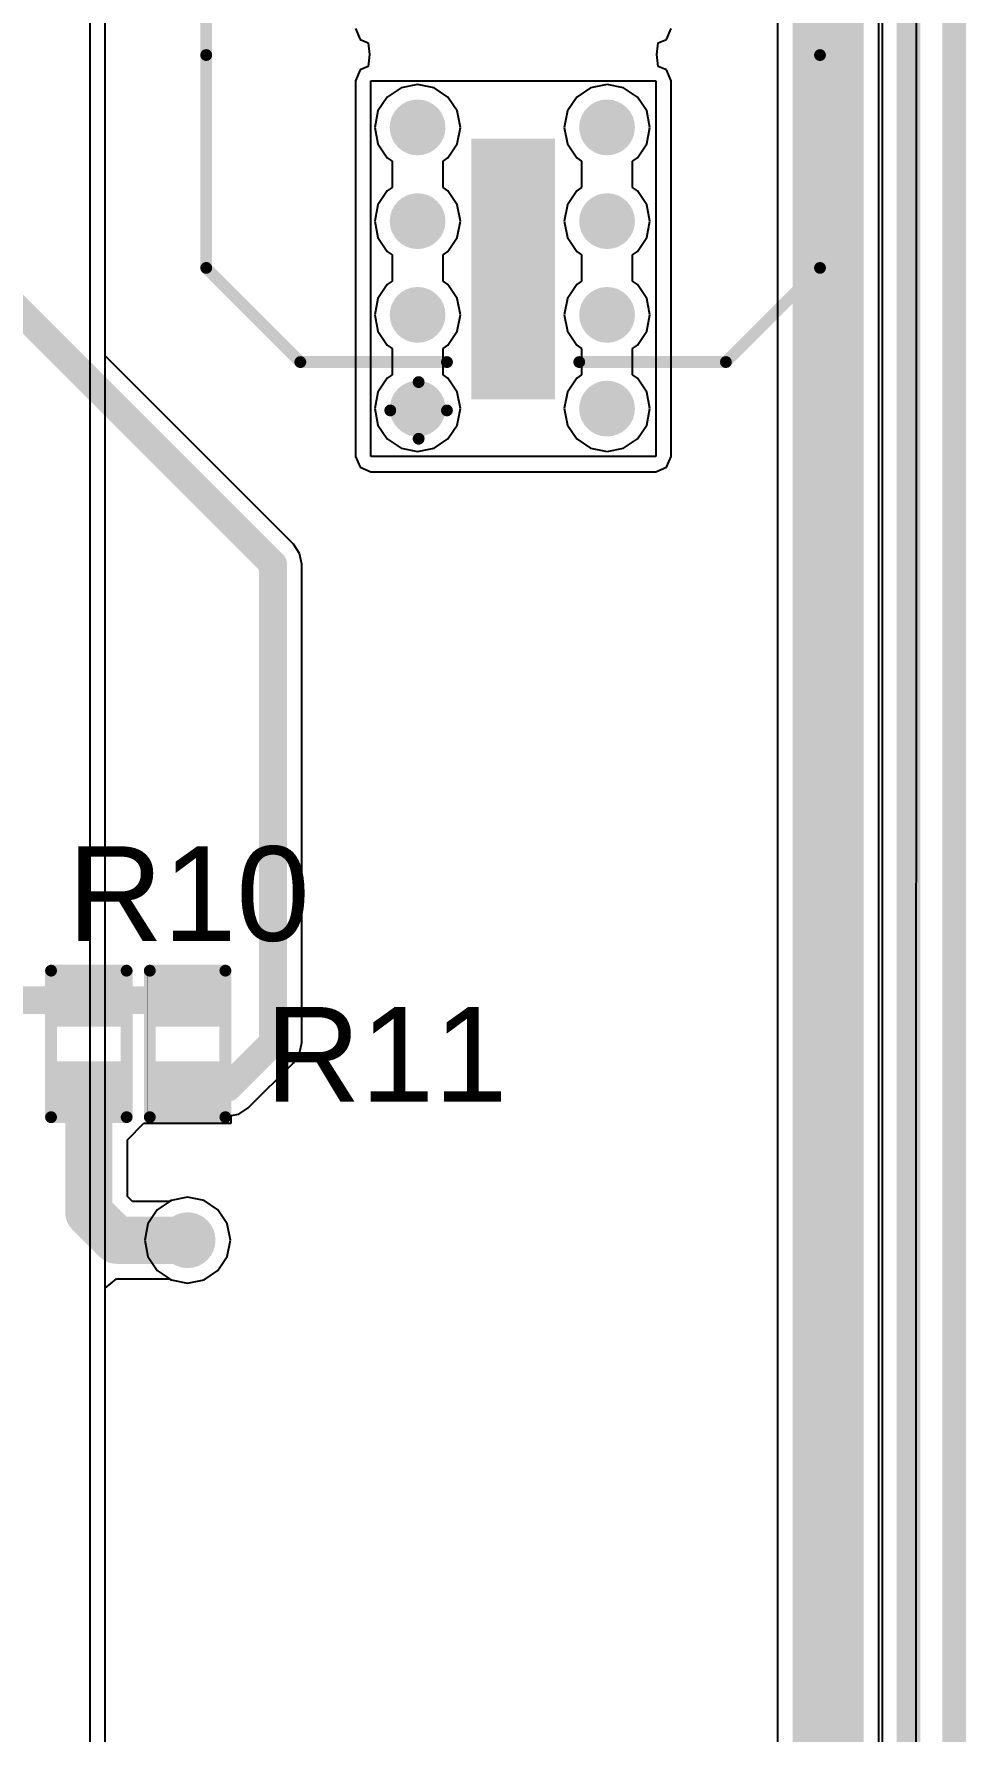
# Model space of a CAD drawing. Header units: millimetres. Extents: x -0.52 to 3.79, y -0.54 to 3.26.
# Drawn here: x 3.4 to 3.794, y 0.079 to 0.797 of the extents above; entities that cross this region are included whole.
import ezdxf

# ---------------------------------------------------------------- set-up
doc = ezdxf.new("R2010")
doc.units = ezdxf.units.MM
doc.header["$MEASUREMENT"] = 0
for name, color, linetype in [('BottomLayer', 5, 'Continuous'), ('BottomSolder', 6, 'Continuous'), ('Mechanical2', 216, 'Continuous'), ('TopLayer', 1, 'Continuous'), ('TopOverlay', 2, 'Continuous'), ('TopPaste', 8, 'Continuous'), ('TopSolder', 216, 'Continuous'), ('ViaHoleLayer', 16, 'Continuous')]:
    doc.layers.add(name, color=color, linetype=linetype)
doc.styles.add('Arial', font='', dxfattribs={"height": 0.2})
doc.styles.get('Arial').set_extended_font_data('Arial')

# ---------------------------------------------------------------- blocks, each defined once
blk = doc.blocks.new('R___0402_21')
at = {"layer": 'TopLayer'}
for points in [[(-0.0275, -0.0125), (-0.0275, 0.0125), (-0.0095, 0.0125), (-0.0095, -0.0125)], [(0.0095, -0.0125), (0.0095, 0.0125), (0.0275, 0.0125), (0.0275, -0.0125)]]:
    blk.add_hatch(color=1, dxfattribs=at).paths.add_polyline_path(points)
at = {"layer": 'TopPaste'}
for points in [[(-0.0275, -0.0125), (-0.0275, 0.0125), (-0.0095, 0.0125), (-0.0095, -0.0125)], [(0.0095, -0.0125), (0.0095, 0.0125), (0.0275, 0.0125), (0.0275, -0.0125)]]:
    blk.add_hatch(color=8, dxfattribs=at).paths.add_polyline_path(points)
at = {"layer": 'TopSolder'}
for points in [[(-0.02967, -0.01467), (-0.02967, 0.01467), (-0.00733, 0.01467), (-0.00733, -0.01467)], [(0.00733, -0.01467), (0.00733, 0.01467), (0.02967, 0.01467), (0.02967, -0.01467)]]:
    blk.add_hatch(color=216, dxfattribs=at).paths.add_polyline_path(points)
at = {"layer": 'TopOverlay'}
for points, const_width in [([(0.031, 0.016), (-0.031, 0.016)], 0.005), ([(-0.031, -0.016), (-0.031, 0.016)], 0.005), ([(0.031, -0.016), (0.031, 0.016)], 0.005), ([(0.031, -0.016), (-0.031, -0.016)], 0.005), ([(0.032, -0.017), (-0.032, -0.017)], 0.000127)]:
    blk.add_lwpolyline(points, dxfattribs=dict(at, const_width=const_width))
for points, const_width in [([(-0.03225, 0.016, 1), (-0.02975, 0.016, 1)], 0.0025), ([(-0.03225, 0.016, 1), (-0.02975, 0.016, 1)], 0.0025), ([(0.02975, 0.016, 1), (0.03225, 0.016, 1)], 0.0025), ([(0.02975, 0.016, 1), (0.03225, 0.016, 1)], 0.0025), ([(-0.03225, -0.016, 1), (-0.02975, -0.016, 1)], 0.0025), ([(-0.03225, -0.016, 1), (-0.02975, -0.016, 1)], 0.0025), ([(0.02975, -0.016, 1), (0.03225, -0.016, 1)], 0.0025), ([(0.02975, -0.016, 1), (0.03225, -0.016, 1)], 0.0025), ([(-0.03203, -0.017, 1), (-0.03197, -0.017, 1)], 0.0000635), ([(0.03197, -0.017, 1), (0.03203, -0.017, 1)], 0.0000635)]:
    blk.add_lwpolyline(points, format="xyb", close=True, dxfattribs=dict(at, const_width=const_width))
blk = doc.blocks.new('UCD1A101MCL1GS_35')
at = {"layer": 'TopLayer'}
for points in [[(-0.14567, 0.01772), (-0.03543, 0.01772), (-0.03543, -0.01772), (-0.14567, -0.01772)], [(0.03543, 0.01772), (0.14567, 0.01772), (0.14567, -0.01772), (0.03543, -0.01772)]]:
    blk.add_hatch(color=1, dxfattribs=at).paths.add_polyline_path(points)
at = {"layer": 'TopPaste'}
for points in [[(-0.14567, 0.01772), (-0.03543, 0.01772), (-0.03543, -0.01772), (-0.14567, -0.01772)], [(0.03543, 0.01772), (0.14567, 0.01772), (0.14567, -0.01772), (0.03543, -0.01772)]]:
    blk.add_hatch(color=8, dxfattribs=at).paths.add_polyline_path(points)
at = {"layer": 'TopSolder'}
for points in [[(-0.14567, 0.01772), (-0.03543, 0.01772), (-0.03543, -0.01772), (-0.14567, -0.01772)], [(0.03543, 0.01772), (0.14567, 0.01772), (0.14567, -0.01772), (0.03543, -0.01772)]]:
    blk.add_hatch(color=216, dxfattribs=at).paths.add_polyline_path(points)
at = {"layer": 'TopOverlay', "const_width": 0.005}
for points in [[(-0.09008, 0.12992), (-0.12992, 0.09008)], [(-0.09008, 0.12992), (0, 0.12992)], [(0, 0.12992), (0.12992, 0.12992)], [(0.12992, 0.12992), (0.12992, 0.028)], [(-0.12992, 0.09008), (-0.12992, 0.028)], [(-0.15039, 0.052), (-0.15039, 0.028)], [(-0.16239, 0.04), (-0.13839, 0.04)], [(-0.12992, -0.028), (-0.12992, -0.09008)], [(0.12992, -0.028), (0.12992, -0.12992)], [(-0.12992, -0.09008), (-0.09008, -0.12992)], [(-0.09008, -0.12992), (0, -0.12992)], [(0, -0.12992), (0.12992, -0.12992)]]:
    blk.add_lwpolyline(points, dxfattribs=at)
at = {"layer": 'TopOverlay', "const_width": 0.0025}
for points in [[(-0.09133, 0.12992, 1), (-0.08883, 0.12992, 1)], [(-0.09133, 0.12992, 1), (-0.08883, 0.12992, 1)], [(-0.00125, 0.12992, 1), (0.00125, 0.12992, 1)], [(-0.00125, 0.12992, 1), (0.00125, 0.12992, 1)], [(0.12867, 0.12992, 1), (0.13117, 0.12992, 1)], [(0.12867, 0.12992, 1), (0.13117, 0.12992, 1)], [(-0.13117, 0.09008, 1), (-0.12867, 0.09008, 1)], [(-0.13117, 0.09008, 1), (-0.12867, 0.09008, 1)], [(-0.15164, 0.052, 1), (-0.14914, 0.052, 1)], [(-0.16364, 0.04, 1), (-0.16114, 0.04, 1)], [(-0.13964, 0.04, 1), (-0.13714, 0.04, 1)], [(-0.15164, 0.028, 1), (-0.14914, 0.028, 1)], [(-0.13117, 0.028, 1), (-0.12867, 0.028, 1)], [(0.12867, 0.028, 1), (0.13117, 0.028, 1)], [(-0.13117, -0.028, 1), (-0.12867, -0.028, 1)], [(0.12867, -0.028, 1), (0.13117, -0.028, 1)], [(-0.13117, -0.09008, 1), (-0.12867, -0.09008, 1)], [(-0.13117, -0.09008, 1), (-0.12867, -0.09008, 1)], [(-0.09133, -0.12992, 1), (-0.08883, -0.12992, 1)], [(-0.09133, -0.12992, 1), (-0.08883, -0.12992, 1)], [(-0.00125, -0.12992, 1), (0.00125, -0.12992, 1)], [(-0.00125, -0.12992, 1), (0.00125, -0.12992, 1)], [(0.12867, -0.12992, 1), (0.13117, -0.12992, 1)], [(0.12867, -0.12992, 1), (0.13117, -0.12992, 1)]]:
    blk.add_lwpolyline(points, format="xyb", close=True, dxfattribs=at)
blk = doc.blocks.new('R___0402_104')
at = {"layer": 'TopLayer'}
for points in [[(-0.0275, -0.0125), (-0.0275, 0.0125), (-0.0095, 0.0125), (-0.0095, -0.0125)], [(0.0095, -0.0125), (0.0095, 0.0125), (0.0275, 0.0125), (0.0275, -0.0125)]]:
    blk.add_hatch(color=1, dxfattribs=at).paths.add_polyline_path(points)
at = {"layer": 'TopPaste'}
for points in [[(-0.0275, -0.0125), (-0.0275, 0.0125), (-0.0095, 0.0125), (-0.0095, -0.0125)], [(0.0095, -0.0125), (0.0095, 0.0125), (0.0275, 0.0125), (0.0275, -0.0125)]]:
    blk.add_hatch(color=8, dxfattribs=at).paths.add_polyline_path(points)
at = {"layer": 'TopSolder'}
for points in [[(-0.02967, -0.01467), (-0.02967, 0.01467), (-0.00733, 0.01467), (-0.00733, -0.01467)], [(0.00733, -0.01467), (0.00733, 0.01467), (0.02967, 0.01467), (0.02967, -0.01467)]]:
    blk.add_hatch(color=216, dxfattribs=at).paths.add_polyline_path(points)
at = {"layer": 'TopOverlay'}
for points, const_width in [([(-0.031, -0.016), (-0.031, 0.016)], 0.005), ([(0.031, 0.016), (-0.031, 0.016)], 0.005), ([(0.031, -0.016), (0.031, 0.016)], 0.005), ([(0.031, -0.016), (-0.031, -0.016)], 0.005), ([(0.032, -0.017), (-0.032, -0.017)], 0.000127)]:
    blk.add_lwpolyline(points, dxfattribs=dict(at, const_width=const_width))
for points, const_width in [([(-0.03225, 0.016, 1), (-0.02975, 0.016, 1)], 0.0025), ([(-0.03225, 0.016, 1), (-0.02975, 0.016, 1)], 0.0025), ([(0.02975, 0.016, 1), (0.03225, 0.016, 1)], 0.0025), ([(0.02975, 0.016, 1), (0.03225, 0.016, 1)], 0.0025), ([(-0.03225, -0.016, 1), (-0.02975, -0.016, 1)], 0.0025), ([(-0.03225, -0.016, 1), (-0.02975, -0.016, 1)], 0.0025), ([(0.02975, -0.016, 1), (0.03225, -0.016, 1)], 0.0025), ([(0.02975, -0.016, 1), (0.03225, -0.016, 1)], 0.0025), ([(-0.03203, -0.017, 1), (-0.03197, -0.017, 1)], 0.0000635), ([(0.03197, -0.017, 1), (0.03203, -0.017, 1)], 0.0000635)]:
    blk.add_lwpolyline(points, format="xyb", close=True, dxfattribs=dict(at, const_width=const_width))

msp = doc.modelspace()

# ---------------------------------------------------------------- hatches: boundary and pattern name
at = {"layer": 'BottomLayer'}
h = msp.add_hatch(color=5, dxfattribs=at)
edge = h.paths.add_edge_path()
edge.add_arc((3.56218, 0.75725), 0.01181, 0, 360)
h = msp.add_hatch(color=5, dxfattribs=at)
edge = h.paths.add_edge_path()
edge.add_arc((3.64239, 0.75725), 0.01181, 0, 360)
h = msp.add_hatch(color=5, dxfattribs=at)
edge = h.paths.add_edge_path()
edge.add_arc((3.56218, 0.71758), 0.01181, 0, 360)
h = msp.add_hatch(color=5, dxfattribs=at)
edge = h.paths.add_edge_path()
edge.add_arc((3.64239, 0.71758), 0.01181, 0, 360)
h = msp.add_hatch(color=5, dxfattribs=at)
edge = h.paths.add_edge_path()
edge.add_arc((3.56218, 0.67792), 0.01181, 0, 360)
h = msp.add_hatch(color=5, dxfattribs=at)
edge = h.paths.add_edge_path()
edge.add_arc((3.64239, 0.67792), 0.01181, 0, 360)
h = msp.add_hatch(color=5, dxfattribs=at)
edge = h.paths.add_edge_path()
edge.add_arc((3.56218, 0.63825), 0.01181, 0, 360)
h = msp.add_hatch(color=5, dxfattribs=at)
edge = h.paths.add_edge_path()
edge.add_arc((3.64239, 0.63825), 0.01181, 0, 360)
h = msp.add_hatch(color=5, dxfattribs=at)
edge = h.paths.add_edge_path()
edge.add_arc((3.46481, 0.28632), 0.01181, 0, 360)
at = {"layer": 'BottomSolder'}
h = msp.add_hatch(color=6, dxfattribs=at)
edge = h.paths.add_edge_path()
edge.add_arc((3.56218, 0.75725), 0.00591, 0, 360)
h = msp.add_hatch(color=6, dxfattribs=at)
edge = h.paths.add_edge_path()
edge.add_arc((3.64239, 0.75725), 0.00591, 0, 360)
h = msp.add_hatch(color=6, dxfattribs=at)
edge = h.paths.add_edge_path()
edge.add_arc((3.56218, 0.71758), 0.00591, 0, 360)
h = msp.add_hatch(color=6, dxfattribs=at)
edge = h.paths.add_edge_path()
edge.add_arc((3.64239, 0.71758), 0.00591, 0, 360)
h = msp.add_hatch(color=6, dxfattribs=at)
edge = h.paths.add_edge_path()
edge.add_arc((3.56218, 0.67792), 0.00591, 0, 360)
h = msp.add_hatch(color=6, dxfattribs=at)
edge = h.paths.add_edge_path()
edge.add_arc((3.64239, 0.67792), 0.00591, 0, 360)
h = msp.add_hatch(color=6, dxfattribs=at)
edge = h.paths.add_edge_path()
edge.add_arc((3.56218, 0.63825), 0.00591, 0, 360)
h = msp.add_hatch(color=6, dxfattribs=at)
edge = h.paths.add_edge_path()
edge.add_arc((3.64239, 0.63825), 0.00591, 0, 360)
h = msp.add_hatch(color=6, dxfattribs=at)
edge = h.paths.add_edge_path()
edge.add_arc((3.46481, 0.28632), 0.00591, 0, 360)
at = {"layer": 'TopLayer'}
h = msp.add_hatch(color=1, dxfattribs=at)
edge = h.paths.add_edge_path()
edge.add_arc((3.56218, 0.75725), 0.01181, 0, 360)
h = msp.add_hatch(color=1, dxfattribs=at)
edge = h.paths.add_edge_path()
edge.add_arc((3.64239, 0.75725), 0.01181, 0, 360)
h = msp.add_hatch(color=1, dxfattribs=at)
edge = h.paths.add_edge_path()
edge.add_arc((3.56218, 0.71758), 0.01181, 0, 360)
h = msp.add_hatch(color=1, dxfattribs=at)
edge = h.paths.add_edge_path()
edge.add_arc((3.64239, 0.71758), 0.01181, 0, 360)
h = msp.add_hatch(color=1, dxfattribs=at)
edge = h.paths.add_edge_path()
edge.add_arc((3.56218, 0.67792), 0.01181, 0, 360)
h = msp.add_hatch(color=1, dxfattribs=at)
edge = h.paths.add_edge_path()
edge.add_arc((3.64239, 0.67792), 0.01181, 0, 360)
h = msp.add_hatch(color=1, dxfattribs=at)
edge = h.paths.add_edge_path()
edge.add_arc((3.56218, 0.63825), 0.01181, 0, 360)
h = msp.add_hatch(color=1, dxfattribs=at)
edge = h.paths.add_edge_path()
edge.add_arc((3.64239, 0.63825), 0.01181, 0, 360)
h = msp.add_hatch(color=1, dxfattribs=at)
edge = h.paths.add_edge_path()
edge.add_arc((3.46481, 0.28632), 0.01181, 0, 360)
at = {"layer": 'TopSolder'}
h = msp.add_hatch(color=216, dxfattribs=at)
edge = h.paths.add_edge_path()
edge.add_arc((3.56218, 0.75725), 0.00591, 0, 360)
h = msp.add_hatch(color=216, dxfattribs=at)
edge = h.paths.add_edge_path()
edge.add_arc((3.64239, 0.75725), 0.00591, 0, 360)
h = msp.add_hatch(color=216, dxfattribs=at)
edge = h.paths.add_edge_path()
edge.add_arc((3.56218, 0.71758), 0.00591, 0, 360)
h = msp.add_hatch(color=216, dxfattribs=at)
edge = h.paths.add_edge_path()
edge.add_arc((3.64239, 0.71758), 0.00591, 0, 360)
h = msp.add_hatch(color=216, dxfattribs=at)
edge = h.paths.add_edge_path()
edge.add_arc((3.56218, 0.67792), 0.00591, 0, 360)
h = msp.add_hatch(color=216, dxfattribs=at)
edge = h.paths.add_edge_path()
edge.add_arc((3.64239, 0.67792), 0.00591, 0, 360)
h = msp.add_hatch(color=216, dxfattribs=at)
edge = h.paths.add_edge_path()
edge.add_arc((3.56218, 0.63825), 0.00591, 0, 360)
h = msp.add_hatch(color=216, dxfattribs=at)
edge = h.paths.add_edge_path()
edge.add_arc((3.64239, 0.63825), 0.00591, 0, 360)
h = msp.add_hatch(color=216, dxfattribs=at)
edge = h.paths.add_edge_path()
edge.add_arc((3.46481, 0.28632), 0.00591, 0, 360)
at = {"layer": 'ViaHoleLayer'}
h = msp.add_hatch(color=16, dxfattribs=at)
edge = h.paths.add_edge_path()
edge.add_arc((3.56218, 0.75725), 0.00591, 0, 360)
h = msp.add_hatch(color=16, dxfattribs=at)
edge = h.paths.add_edge_path()
edge.add_arc((3.64239, 0.75725), 0.00591, 0, 360)
h = msp.add_hatch(color=16, dxfattribs=at)
edge = h.paths.add_edge_path()
edge.add_arc((3.56218, 0.71758), 0.00591, 0, 360)
h = msp.add_hatch(color=16, dxfattribs=at)
edge = h.paths.add_edge_path()
edge.add_arc((3.64239, 0.71758), 0.00591, 0, 360)
h = msp.add_hatch(color=16, dxfattribs=at)
edge = h.paths.add_edge_path()
edge.add_arc((3.56218, 0.67792), 0.00591, 0, 360)
h = msp.add_hatch(color=16, dxfattribs=at)
edge = h.paths.add_edge_path()
edge.add_arc((3.64239, 0.67792), 0.00591, 0, 360)
h = msp.add_hatch(color=16, dxfattribs=at)
edge = h.paths.add_edge_path()
edge.add_arc((3.56218, 0.63825), 0.00591, 0, 360)
h = msp.add_hatch(color=16, dxfattribs=at)
edge = h.paths.add_edge_path()
edge.add_arc((3.64239, 0.63825), 0.00591, 0, 360)
h = msp.add_hatch(color=16, dxfattribs=at)
edge = h.paths.add_edge_path()
edge.add_arc((3.46481, 0.28632), 0.00591, 0, 360)

# ---------------------------------------------------------------- linework, layer by layer
at = {"layer": 'BottomLayer'}
for p, q in [((3.77343, 2.93916), (3.77306, -0.45241)), ((3.75741, -0.29887), (3.75741, 2.7814)), ((3.71459, 2.22254), (3.71459, -0.28658)), ((3.42344, 0.809), (3.42344, -0.52231)), ((3.42994, -0.51265), (3.42994, 0.809)), ((3.54934, 0.77009), (3.54541, 0.7642)), ((3.55523, 0.77403), (3.54934, 0.77009)), ((3.56218, 0.77541), (3.55523, 0.77403)), ((3.56913, 0.77403), (3.56218, 0.77541)), ((3.57502, 0.77009), (3.56913, 0.77403)), ((3.57896, 0.7642), (3.57502, 0.77009)), ((3.62955, 0.77009), (3.62561, 0.7642)), ((3.63544, 0.77403), (3.62955, 0.77009)), ((3.64239, 0.77541), (3.63544, 0.77403)), ((3.64934, 0.77403), (3.64239, 0.77541)), ((3.65523, 0.77009), (3.64934, 0.77403)), ((3.65917, 0.7642), (3.65523, 0.77009)), ((3.54541, 0.7642), (3.54402, 0.75725)), ((3.58034, 0.75725), (3.57896, 0.7642)), ((3.62561, 0.7642), (3.62423, 0.75725)), ((3.66055, 0.75725), (3.65917, 0.7642)), ((3.54402, 0.75725), (3.54541, 0.7503)), ((3.57896, 0.7503), (3.58034, 0.75725)), ((3.62423, 0.75725), (3.62561, 0.7503)), ((3.65917, 0.7503), (3.66055, 0.75725)), ((3.54541, 0.7503), (3.54934, 0.74441)), ((3.57502, 0.74441), (3.57896, 0.7503)), ((3.62561, 0.7503), (3.62955, 0.74441)), ((3.65523, 0.74441), (3.65917, 0.7503)), ((3.54934, 0.74441), (3.55142, 0.74302)), ((3.55142, 0.74302), (3.55142, 0.73181)), ((3.57295, 0.74302), (3.57502, 0.74441)), ((3.57295, 0.73181), (3.57295, 0.74302)), ((3.62955, 0.74441), (3.63163, 0.74302)), ((3.63163, 0.74302), (3.63163, 0.73181)), ((3.65316, 0.74302), (3.65523, 0.74441)), ((3.65316, 0.73181), (3.65316, 0.74302)), ((3.54934, 0.73043), (3.54541, 0.72453)), ((3.55142, 0.73181), (3.54934, 0.73043)), ((3.57502, 0.73043), (3.57295, 0.73181)), ((3.57896, 0.72453), (3.57502, 0.73043)), ((3.62955, 0.73043), (3.62561, 0.72453)), ((3.63163, 0.73181), (3.62955, 0.73043)), ((3.65523, 0.73043), (3.65316, 0.73181)), ((3.65917, 0.72453), (3.65523, 0.73043)), ((3.54541, 0.72453), (3.54402, 0.71758)), ((3.58034, 0.71758), (3.57896, 0.72453)), ((3.62561, 0.72453), (3.62423, 0.71758)), ((3.66055, 0.71758), (3.65917, 0.72453)), ((3.54402, 0.71758), (3.54541, 0.71063)), ((3.57896, 0.71063), (3.58034, 0.71758)), ((3.62423, 0.71758), (3.62561, 0.71063)), ((3.65917, 0.71063), (3.66055, 0.71758)), ((3.54541, 0.71063), (3.54934, 0.70474)), ((3.54934, 0.70474), (3.55142, 0.70336)), ((3.57295, 0.70336), (3.57502, 0.70474)), ((3.57502, 0.70474), (3.57896, 0.71063)), ((3.62561, 0.71063), (3.62955, 0.70474)), ((3.62955, 0.70474), (3.63163, 0.70336)), ((3.65316, 0.70336), (3.65523, 0.70474)), ((3.65523, 0.70474), (3.65917, 0.71063)), ((3.55142, 0.70336), (3.55142, 0.69215)), ((3.57295, 0.69215), (3.57295, 0.70336)), ((3.63163, 0.70336), (3.63163, 0.69215)), ((3.65316, 0.69215), (3.65316, 0.70336)), ((3.54934, 0.69076), (3.54541, 0.68487)), ((3.55142, 0.69215), (3.54934, 0.69076)), ((3.57502, 0.69076), (3.57295, 0.69215)), ((3.57896, 0.68487), (3.57502, 0.69076)), ((3.62955, 0.69076), (3.62561, 0.68487)), ((3.63163, 0.69215), (3.62955, 0.69076)), ((3.65523, 0.69076), (3.65316, 0.69215)), ((3.65917, 0.68487), (3.65523, 0.69076)), ((3.54541, 0.68487), (3.54402, 0.67792)), ((3.58034, 0.67792), (3.57896, 0.68487)), ((3.62561, 0.68487), (3.62423, 0.67792)), ((3.66055, 0.67792), (3.65917, 0.68487)), ((3.54402, 0.67792), (3.54541, 0.67097)), ((3.57896, 0.67097), (3.58034, 0.67792)), ((3.62423, 0.67792), (3.62561, 0.67097)), ((3.65917, 0.67097), (3.66055, 0.67792)), ((3.54541, 0.67097), (3.54934, 0.66508)), ((3.57502, 0.66508), (3.57896, 0.67097)), ((3.62561, 0.67097), (3.62955, 0.66508)), ((3.65523, 0.66508), (3.65917, 0.67097)), ((3.54934, 0.66508), (3.55142, 0.66369)), ((3.55142, 0.66369), (3.55142, 0.65248)), ((3.57295, 0.66369), (3.57502, 0.66508)), ((3.57295, 0.65248), (3.57295, 0.66369)), ((3.62955, 0.66508), (3.63163, 0.66369)), ((3.63163, 0.66369), (3.63163, 0.65248)), ((3.65316, 0.66369), (3.65523, 0.66508)), ((3.65316, 0.65248), (3.65316, 0.66369)), ((3.54934, 0.65109), (3.54541, 0.6452)), ((3.55142, 0.65248), (3.54934, 0.65109)), ((3.57502, 0.65109), (3.57295, 0.65248)), ((3.57896, 0.6452), (3.57502, 0.65109)), ((3.62955, 0.65109), (3.62561, 0.6452)), ((3.63163, 0.65248), (3.62955, 0.65109)), ((3.65523, 0.65109), (3.65316, 0.65248)), ((3.65917, 0.6452), (3.65523, 0.65109)), ((3.54541, 0.6452), (3.54402, 0.63825)), ((3.58034, 0.63825), (3.57896, 0.6452)), ((3.62561, 0.6452), (3.62423, 0.63825)), ((3.66055, 0.63825), (3.65917, 0.6452)), ((3.54402, 0.63825), (3.54541, 0.6313)), ((3.57896, 0.6313), (3.58034, 0.63825)), ((3.62423, 0.63825), (3.62561, 0.6313)), ((3.65917, 0.6313), (3.66055, 0.63825)), ((3.54541, 0.6313), (3.54934, 0.62541)), ((3.54934, 0.62541), (3.55523, 0.62147)), ((3.56913, 0.62147), (3.57502, 0.62541)), ((3.57502, 0.62541), (3.57896, 0.6313)), ((3.62561, 0.6313), (3.62955, 0.62541)), ((3.62955, 0.62541), (3.63544, 0.62147)), ((3.64934, 0.62147), (3.65523, 0.62541)), ((3.65523, 0.62541), (3.65917, 0.6313)), ((3.55523, 0.62147), (3.56218, 0.62009)), ((3.56218, 0.62009), (3.56913, 0.62147)), ((3.63544, 0.62147), (3.64239, 0.62009)), ((3.64239, 0.62009), (3.64934, 0.62147)), ((3.45786, 0.3031), (3.45197, 0.29916)), ((3.46481, 0.30448), (3.45786, 0.3031)), ((3.47176, 0.3031), (3.46481, 0.30448)), ((3.47765, 0.29916), (3.47176, 0.3031)), ((3.45197, 0.29916), (3.44804, 0.29327)), ((3.48159, 0.29327), (3.47765, 0.29916)), ((3.44804, 0.29327), (3.44665, 0.28632)), ((3.48297, 0.28632), (3.48159, 0.29327)), ((3.44665, 0.28632), (3.44804, 0.27937)), ((3.48159, 0.27937), (3.48297, 0.28632)), ((3.44804, 0.27937), (3.45197, 0.27348)), ((3.45197, 0.27348), (3.45786, 0.26955)), ((3.47176, 0.26955), (3.47765, 0.27348)), ((3.47765, 0.27348), (3.48159, 0.27937)), ((3.45786, 0.26955), (3.46481, 0.26816)), ((3.46481, 0.26816), (3.47176, 0.26955))]:
    msp.add_line(p, q, dxfattribs=at)
at = {"layer": 'BottomLayer', "const_width": 0.03}
msp.add_lwpolyline([(3.736, -0.30707), (3.736, 2.7886)], dxfattribs=at)
at = {"layer": 'Mechanical2', "const_width": 0.01}
msp.add_lwpolyline([(3.78937, -0.49213), (3.78937, 2.97244)], dxfattribs=at)
at = {"layer": 'TopLayer'}
for p, q in [((3.75878, 1.20682), (3.75878, -0.13135)), ((3.42344, 0.809), (3.42344, -0.52231)), ((3.42994, 0.66059), (3.42994, 0.809)), ((3.53591, 0.7991), (3.53781, 0.79451)), ((3.66759, 0.79451), (3.66949, 0.7991)), ((3.53781, 0.79451), (3.54131, 0.79306)), ((3.54131, 0.79306), (3.54188, 0.78806)), ((3.66352, 0.78806), (3.66409, 0.79306)), ((3.66409, 0.79306), (3.66759, 0.79451)), ((3.54131, 0.78306), (3.53781, 0.78161)), ((3.54188, 0.78806), (3.54131, 0.78306)), ((3.66409, 0.78306), (3.66352, 0.78806)), ((3.66759, 0.78161), (3.66409, 0.78306)), ((3.53781, 0.78161), (3.53591, 0.77702)), ((3.53591, 0.77702), (3.53591, 0.618)), ((3.5424, 0.77702), (3.663, 0.77702)), ((3.5424, 0.618), (3.5424, 0.77702)), ((3.663, 0.77702), (3.663, 0.618)), ((3.66949, 0.77702), (3.66759, 0.78161)), ((3.66949, 0.618), (3.66949, 0.77702)), ((3.50958, 0.58094), (3.42994, 0.66059)), ((3.53591, 0.618), (3.53781, 0.61341)), ((3.663, 0.618), (3.5424, 0.618)), ((3.66759, 0.61341), (3.66949, 0.618)), ((3.53781, 0.61341), (3.5424, 0.61151)), ((3.5424, 0.61151), (3.663, 0.61151)), ((3.663, 0.61151), (3.66759, 0.61341)), ((3.51221, 0.577), (3.50958, 0.58094)), ((3.51314, 0.57236), (3.51221, 0.577)), ((3.51314, 0.37), (3.51314, 0.57236)), ((3.51314, 0.57236), (3.51314, 0.57236)), ((3.51221, 0.36535), (3.51314, 0.37)), ((3.49048, 0.34231), (3.50958, 0.36142)), ((3.50958, 0.36142), (3.51221, 0.36535)), ((3.50958, 0.36142), (3.50958, 0.36142)), ((3.48331, 0.33904), (3.48654, 0.33968)), ((3.48331, 0.33589), (3.48331, 0.33904)), ((3.48654, 0.33968), (3.49048, 0.34231)), ((3.43931, 0.32879), (3.44631, 0.33589)), ((3.44631, 0.33589), (3.48331, 0.33589)), ((3.43931, 0.3048), (3.43931, 0.32879)), ((3.44147, 0.30264), (3.43931, 0.3048)), ((3.45717, 0.30264), (3.44147, 0.30264)), ((3.45786, 0.3031), (3.45717, 0.30264)), ((3.46481, 0.30448), (3.45786, 0.3031)), ((3.47176, 0.3031), (3.46481, 0.30448)), ((3.47765, 0.29916), (3.47176, 0.3031)), ((3.48159, 0.29327), (3.47765, 0.29916)), ((3.48297, 0.28632), (3.48159, 0.29327)), ((3.48159, 0.27937), (3.48297, 0.28632)), ((3.47176, 0.26955), (3.47765, 0.27348)), ((3.47765, 0.27348), (3.48159, 0.27937)), ((3.42994, 0.26609), (3.43472, 0.27001)), ((3.42994, -0.513), (3.42994, 0.26609)), ((3.43472, 0.27001), (3.45717, 0.27001)), ((3.45717, 0.27001), (3.45786, 0.26955)), ((3.45786, 0.26955), (3.46481, 0.26816)), ((3.46481, 0.26816), (3.47176, 0.26955))]:
    msp.add_line(p, q, dxfattribs=at)
for points, const_width in [([(3.77, -0.136), (3.77, 2.269)], 0.01), ([(3.26395, 0.8094), (3.501, 0.57236)], 0.01181), ([(3.501, 0.37), (3.501, 0.57236)], 0.01181), ([(3.38911, 0.38789), (3.423, 0.38789)], 0.01181), ([(3.423, 0.38789), (3.46481, 0.38789)], 0.01181), ([(3.48189, 0.35089), (3.501, 0.37)], 0.01181), ([(3.423, 0.29804), (3.423, 0.35089)], 0.02), ([(3.46481, 0.35089), (3.48189, 0.35089)], 0.01181), ([(3.423, 0.29804), (3.43472, 0.28632)], 0.02), ([(3.43472, 0.28632), (3.46481, 0.28632)], 0.02)]:
    msp.add_lwpolyline(points, dxfattribs=dict(at, const_width=const_width))
for points, const_width in [([(3.49805, 0.57236, 1), (3.50395, 0.57236, 1)], 0.00591), ([(3.49805, 0.57236, 1), (3.50395, 0.57236, 1)], 0.00591), ([(3.42005, 0.38789, 1), (3.42595, 0.38789, 1)], 0.00591), ([(3.42005, 0.38789, 1), (3.42595, 0.38789, 1)], 0.00591), ([(3.46186, 0.38789, 1), (3.46777, 0.38789, 1)], 0.00591), ([(3.49805, 0.37, 1), (3.50395, 0.37, 1)], 0.00591), ([(3.49805, 0.37, 1), (3.50395, 0.37, 1)], 0.00591), ([(3.418, 0.35089, 1), (3.428, 0.35089, 1)], 0.01), ([(3.46186, 0.35089, 1), (3.46777, 0.35089, 1)], 0.00591), ([(3.47894, 0.35089, 1), (3.48485, 0.35089, 1)], 0.00591), ([(3.47894, 0.35089, 1), (3.48485, 0.35089, 1)], 0.00591), ([(3.418, 0.29804, 1), (3.428, 0.29804, 1)], 0.01), ([(3.418, 0.29804, 1), (3.428, 0.29804, 1)], 0.01), ([(3.42972, 0.28632, 1), (3.43972, 0.28632, 1)], 0.01), ([(3.42972, 0.28632, 1), (3.43972, 0.28632, 1)], 0.01), ([(3.45981, 0.28632, 1), (3.46981, 0.28632, 1)], 0.01)]:
    msp.add_lwpolyline(points, format="xyb", close=True, dxfattribs=dict(at, const_width=const_width))

# ---------------------------------------------------------------- block references
for name, p, rotation in [('UCD1A101MCL1GS_35', (3.60261, 0.78787), 90), ('R___0402_21', (3.423, 0.36939), 270), ('R___0402_104', (3.46481, 0.36939), 270)]:
    msp.add_blockref(name, p, dxfattribs=dict(rotation=rotation))

# ---------------------------------------------------------------- texts
at = {"layer": 'TopOverlay', "style": 'Arial'}
for s, p in [('R10', (3.41402, 0.41301)), ('R11', (3.49768, 0.34501))]:
    msp.add_text(s, height=0.04, dxfattribs=at).set_placement(p)

doc.saveas('drawing.dxf')
